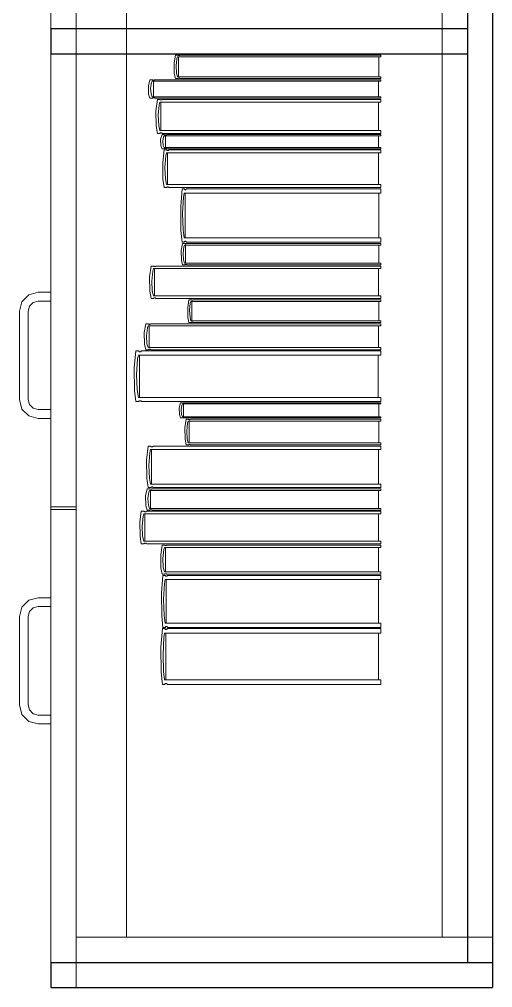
# Model space of a CAD drawing. Header units: inches. Extents: x -38 to 5698, y -33 to 92.
# Drawn here: x 235.27 to 235.645, y 38.225 to 38.993 of the extents above; entities that cross this region are included whole.
import ezdxf

# ---------------------------------------------------------------- set-up
doc = ezdxf.new("R2010")
doc.units = ezdxf.units.IN
doc.header["$MEASUREMENT"] = 0
doc.set_wipeout_variables(frame=1)
doc.linetypes.add('Wipeout_Contour', pattern=[1, 0, -1])
doc.layers.add('Interior - Mobiliario', color=7, linetype='Continuous')

msp = doc.modelspace()

# ---------------------------------------------------------------- linework, layer by layer
at = {"layer": 'Interior - Mobiliario', "color": 175, "linetype": 'Continuous', "lineweight": 13}
for p, q in [((235.31498, 38.2455), (235.31498, 39.7055)), ((235.62498, 39.7055), (235.62498, 38.2455)), ((235.39479, 38.96159), (235.39411, 38.95587)), ((235.39275, 38.94994), (235.39255, 38.95828)), ((235.39411, 38.95587), (235.39452, 38.95013)), ((235.39364, 38.94585), (235.39275, 38.94994)), ((235.39541, 38.94585), (235.39364, 38.94585)), ((235.39452, 38.95013), (235.39527, 38.94734)), ((235.39527, 38.94734), (235.55632, 38.94734)), ((235.3955, 38.94592), (235.39541, 38.94585)), ((235.39571, 38.94604), (235.3955, 38.94592)), ((235.39593, 38.94611), (235.39571, 38.94604)), ((235.39617, 38.94616), (235.39593, 38.94611)), ((235.39641, 38.94616), (235.39617, 38.94616)), ((235.39664, 38.94613), (235.39641, 38.94616)), ((235.39687, 38.94606), (235.39664, 38.94613)), ((235.39708, 38.94595), (235.39687, 38.94606)), ((235.39721, 38.94585), (235.39708, 38.94595)), ((235.55632, 38.94585), (235.39721, 38.94585)), ((235.55632, 38.94734), (235.55632, 38.94585)), ((235.37217, 38.94001), (235.37339, 38.94485)), ((235.37239, 38.93352), (235.37217, 38.94001)), ((235.37339, 38.94485), (235.37538, 38.94485)), ((235.37468, 38.94259), (235.37392, 38.93814)), ((235.37392, 38.93814), (235.37438, 38.93367)), ((235.37522, 38.94369), (235.37468, 38.94259)), ((235.55632, 38.94369), (235.37522, 38.94369)), ((235.37538, 38.94485), (235.37553, 38.94477)), ((235.37553, 38.94477), (235.37577, 38.94469)), ((235.37577, 38.94469), (235.37602, 38.94463)), ((235.37602, 38.94463), (235.37629, 38.94461)), ((235.37614, 38.93149), (235.37614, 38.94369)), ((235.37629, 38.94461), (235.37656, 38.94461)), ((235.37656, 38.94461), (235.37682, 38.94464)), ((235.37682, 38.94464), (235.37708, 38.94471)), ((235.37708, 38.94471), (235.37731, 38.94479)), ((235.37731, 38.94479), (235.37741, 38.94485)), ((235.37741, 38.94485), (235.55632, 38.94485)), ((235.55449, 38.94369), (235.55449, 38.93149)), ((235.55632, 38.94485), (235.55632, 38.94369)), ((235.37339, 38.93033), (235.37239, 38.93352)), ((235.37438, 38.93367), (235.37522, 38.93149)), ((235.37522, 38.93149), (235.55632, 38.93149)), ((235.37548, 38.93039), (235.37538, 38.93033)), ((235.37571, 38.93048), (235.37548, 38.93039)), ((235.37597, 38.93054), (235.37571, 38.93048)), ((235.37623, 38.93057), (235.37597, 38.93054)), ((235.3765, 38.93057), (235.37623, 38.93057)), ((235.37677, 38.93055), (235.3765, 38.93057)), ((235.37702, 38.93049), (235.37677, 38.93055)), ((235.37726, 38.93041), (235.37702, 38.93049)), ((235.37741, 38.93033), (235.37726, 38.93041)), ((235.55632, 38.93149), (235.55632, 38.93033)), ((235.37538, 38.93033), (235.37339, 38.93033)), ((235.55632, 38.93033), (235.37741, 38.93033)), ((235.37822, 38.92035), (235.3794, 38.92933)), ((235.3794, 38.92933), (235.38133, 38.92933)), ((235.38065, 38.92513), (235.37991, 38.91688)), ((235.38117, 38.92718), (235.38065, 38.92513)), ((235.55632, 38.92718), (235.38117, 38.92718)), ((235.38133, 38.92933), (235.38147, 38.92919)), ((235.38147, 38.92919), (235.3817, 38.92903)), ((235.3817, 38.92903), (235.38195, 38.92893)), ((235.38195, 38.92893), (235.3822, 38.92888)), ((235.38206, 38.90456), (235.38206, 38.92718)), ((235.38206, 38.92718), (235.55455, 38.92718)), ((235.3822, 38.92888), (235.38247, 38.92889)), ((235.38247, 38.92889), (235.38272, 38.92895)), ((235.38272, 38.92895), (235.38296, 38.92906)), ((235.38296, 38.92906), (235.38319, 38.92923)), ((235.38319, 38.92923), (235.38329, 38.92933)), ((235.38329, 38.92933), (235.55632, 38.92933)), ((235.55455, 38.92718), (235.55455, 38.90456)), ((235.55632, 38.92933), (235.55632, 38.92718)), ((235.37844, 38.90831), (235.37822, 38.92035)), ((235.37991, 38.91688), (235.38036, 38.90859)), ((235.3794, 38.9024), (235.37844, 38.90831)), ((235.38036, 38.90859), (235.38117, 38.90456)), ((235.38133, 38.9024), (235.3794, 38.9024)), ((235.38117, 38.90456), (235.55632, 38.90456)), ((235.38142, 38.90251), (235.38133, 38.9024)), ((235.38165, 38.90267), (235.38142, 38.90251)), ((235.38189, 38.90279), (235.38165, 38.90267)), ((235.38215, 38.90285), (235.38189, 38.90279)), ((235.38189, 38.8977), (235.38305, 38.9014)), ((235.55455, 38.90456), (235.38206, 38.90456)), ((235.38241, 38.90285), (235.38215, 38.90285)), ((235.38267, 38.9028), (235.38241, 38.90285)), ((235.38291, 38.9027), (235.38267, 38.9028)), ((235.38314, 38.90255), (235.38291, 38.9027)), ((235.38305, 38.9014), (235.38494, 38.9014)), ((235.38329, 38.9024), (235.38314, 38.90255)), ((235.55632, 38.9024), (235.38329, 38.9024)), ((235.38427, 38.89967), (235.38355, 38.89626)), ((235.38478, 38.90051), (235.38427, 38.89967)), ((235.55632, 38.90051), (235.38478, 38.90051)), ((235.38494, 38.9014), (235.38508, 38.90134)), ((235.38508, 38.90134), (235.3853, 38.90128)), ((235.3853, 38.90128), (235.38554, 38.90124)), ((235.38554, 38.90124), (235.3858, 38.90122)), ((235.38565, 38.89118), (235.38565, 38.90051)), ((235.3858, 38.90122), (235.38605, 38.90122)), ((235.38605, 38.90122), (235.3863, 38.90124)), ((235.3863, 38.90124), (235.38654, 38.90129)), ((235.38654, 38.90129), (235.38676, 38.90136)), ((235.38676, 38.90136), (235.38685, 38.9014)), ((235.38685, 38.9014), (235.55632, 38.9014)), ((235.55459, 38.90051), (235.55459, 38.89118)), ((235.55632, 38.90456), (235.55632, 38.9024)), ((235.55632, 38.9014), (235.55632, 38.90051)), ((235.3821, 38.89273), (235.38189, 38.8977)), ((235.38305, 38.89029), (235.3821, 38.89273)), ((235.38355, 38.89626), (235.38399, 38.89284)), ((235.38399, 38.89284), (235.38478, 38.89118)), ((235.38494, 38.89029), (235.38305, 38.89029)), ((235.38357, 38.87934), (235.38473, 38.88929)), ((235.38473, 38.88929), (235.38659, 38.88929)), ((235.38478, 38.89118), (235.55632, 38.89118)), ((235.38503, 38.89033), (235.38494, 38.89029)), ((235.38525, 38.8904), (235.38503, 38.89033)), ((235.38593, 38.88464), (235.38522, 38.87549)), ((235.38549, 38.89045), (235.38525, 38.8904)), ((235.38574, 38.89047), (235.38549, 38.89045)), ((235.38599, 38.89047), (235.38574, 38.89047)), ((235.38644, 38.8869), (235.38593, 38.88464)), ((235.38625, 38.89045), (235.38599, 38.89047)), ((235.38649, 38.89041), (235.38625, 38.89045)), ((235.55632, 38.8869), (235.38644, 38.8869)), ((235.38671, 38.89035), (235.38649, 38.89041)), ((235.38659, 38.88929), (235.38673, 38.88913)), ((235.38685, 38.89029), (235.38671, 38.89035)), ((235.38673, 38.88913), (235.38695, 38.88896)), ((235.55632, 38.89029), (235.38685, 38.89029)), ((235.38695, 38.88896), (235.38719, 38.88884)), ((235.38719, 38.88884), (235.38744, 38.88879)), ((235.3873, 38.86184), (235.3873, 38.8869)), ((235.38744, 38.88879), (235.3877, 38.8888)), ((235.3877, 38.8888), (235.38794, 38.88886)), ((235.38794, 38.88886), (235.38818, 38.88899)), ((235.38818, 38.88899), (235.3884, 38.88917)), ((235.3884, 38.88917), (235.38849, 38.88929)), ((235.38849, 38.88929), (235.55632, 38.88929)), ((235.55461, 38.8869), (235.55461, 38.86184)), ((235.55632, 38.89118), (235.55632, 38.89029)), ((235.55632, 38.88929), (235.55632, 38.8869)), ((235.38379, 38.866), (235.38357, 38.87934)), ((235.38522, 38.87549), (235.38565, 38.86631)), ((235.38473, 38.85945), (235.38379, 38.866)), ((235.38565, 38.86631), (235.38644, 38.86184)), ((235.38644, 38.86184), (235.55632, 38.86184)), ((235.55632, 38.86184), (235.55632, 38.85945)), ((235.38659, 38.85945), (235.38473, 38.85945)), ((235.38669, 38.85957), (235.38659, 38.85945)), ((235.3869, 38.85975), (235.38669, 38.85957)), ((235.38714, 38.85988), (235.3869, 38.85975)), ((235.38739, 38.85995), (235.38714, 38.85988)), ((235.38764, 38.85995), (235.38739, 38.85995)), ((235.38789, 38.8599), (235.38764, 38.85995)), ((235.38813, 38.85978), (235.38789, 38.8599)), ((235.38835, 38.85961), (235.38813, 38.85978)), ((235.38849, 38.85945), (235.38835, 38.85961)), ((235.55632, 38.85945), (235.38849, 38.85945)), ((235.39783, 38.84438), (235.39888, 38.85845)), ((235.39888, 38.85845), (235.4006, 38.85845)), ((235.40046, 38.85508), (235.39999, 38.85188)), ((235.55632, 38.85508), (235.40046, 38.85508)), ((235.4006, 38.85845), (235.40073, 38.85823)), ((235.40073, 38.85823), (235.40093, 38.85799)), ((235.40093, 38.85799), (235.40115, 38.85783)), ((235.40115, 38.85783), (235.40138, 38.85775)), ((235.40125, 38.81964), (235.40125, 38.85508)), ((235.40138, 38.85775), (235.40161, 38.85776)), ((235.40161, 38.85776), (235.40184, 38.85785)), ((235.40184, 38.85785), (235.40205, 38.85803)), ((235.40205, 38.85803), (235.40225, 38.85829)), ((235.40225, 38.85829), (235.40234, 38.85845)), ((235.40234, 38.85845), (235.55632, 38.85845)), ((235.55475, 38.85508), (235.55475, 38.81964)), ((235.55632, 38.85845), (235.55632, 38.85508)), ((235.39999, 38.85188), (235.39933, 38.83894)), ((235.39802, 38.82551), (235.39783, 38.84438)), ((235.39933, 38.83894), (235.39973, 38.82595)), ((235.39888, 38.81626), (235.39802, 38.82551)), ((235.39973, 38.82595), (235.40046, 38.81964)), ((235.39822, 38.8096), (235.39927, 38.81526)), ((235.4006, 38.81626), (235.39888, 38.81626)), ((235.39927, 38.81526), (235.40098, 38.81526)), ((235.40046, 38.81964), (235.55632, 38.81964)), ((235.40068, 38.81642), (235.4006, 38.81626)), ((235.40088, 38.81668), (235.40068, 38.81642)), ((235.4011, 38.81686), (235.40088, 38.81668)), ((235.40098, 38.81526), (235.40111, 38.81517)), ((235.40133, 38.81696), (235.4011, 38.81686)), ((235.40156, 38.81697), (235.40133, 38.81696)), ((235.40179, 38.81689), (235.40156, 38.81697)), ((235.40201, 38.81673), (235.40179, 38.81689)), ((235.40221, 38.81649), (235.40201, 38.81673)), ((235.40234, 38.81626), (235.40221, 38.81649)), ((235.55632, 38.81626), (235.40234, 38.81626)), ((235.40263, 38.81519), (235.40272, 38.81526)), ((235.40272, 38.81526), (235.55632, 38.81526)), ((235.55632, 38.81964), (235.55632, 38.81626)), ((235.55632, 38.81526), (235.55632, 38.8139)), ((235.39841, 38.802), (235.39822, 38.8096)), ((235.40038, 38.81261), (235.39972, 38.80741)), ((235.40084, 38.8139), (235.40038, 38.81261)), ((235.55632, 38.8139), (235.40084, 38.8139)), ((235.40111, 38.81517), (235.40131, 38.81507)), ((235.40131, 38.81507), (235.40153, 38.81501)), ((235.40153, 38.81501), (235.40176, 38.81498)), ((235.40163, 38.79964), (235.40163, 38.8139)), ((235.40176, 38.81498), (235.40199, 38.81498)), ((235.40199, 38.81498), (235.40222, 38.81502)), ((235.40222, 38.81502), (235.40243, 38.81509)), ((235.40243, 38.81509), (235.40263, 38.81519)), ((235.55475, 38.8139), (235.55475, 38.79964)), ((235.39927, 38.79828), (235.39841, 38.802)), ((235.39972, 38.80741), (235.40012, 38.80218)), ((235.40012, 38.80218), (235.40084, 38.79964)), ((235.37311, 38.78872), (235.37434, 38.79728)), ((235.37434, 38.79728), (235.37631, 38.79728)), ((235.37562, 38.79328), (235.37486, 38.78542)), ((235.37616, 38.79523), (235.37562, 38.79328)), ((235.55632, 38.79523), (235.37616, 38.79523)), ((235.37631, 38.79728), (235.37646, 38.79714)), ((235.37646, 38.79714), (235.3767, 38.79699)), ((235.3767, 38.79699), (235.37695, 38.7969)), ((235.37695, 38.7969), (235.37722, 38.79685)), ((235.37707, 38.77368), (235.37707, 38.79523)), ((235.37722, 38.79685), (235.37749, 38.79686)), ((235.37749, 38.79686), (235.37775, 38.79691)), ((235.37775, 38.79691), (235.378, 38.79702)), ((235.378, 38.79702), (235.37823, 38.79718)), ((235.37823, 38.79718), (235.37833, 38.79728)), ((235.37833, 38.79728), (235.55632, 38.79728)), ((235.40098, 38.79828), (235.39927, 38.79828)), ((235.40084, 38.79964), (235.55632, 38.79964)), ((235.40106, 38.79834), (235.40098, 38.79828)), ((235.40126, 38.79845), (235.40106, 38.79834)), ((235.40148, 38.79852), (235.40126, 38.79845)), ((235.40171, 38.79856), (235.40148, 38.79852)), ((235.40194, 38.79856), (235.40171, 38.79856)), ((235.40217, 38.79853), (235.40194, 38.79856)), ((235.40239, 38.79847), (235.40217, 38.79853)), ((235.40259, 38.79837), (235.40239, 38.79847)), ((235.40272, 38.79828), (235.40259, 38.79837)), ((235.55632, 38.79828), (235.40272, 38.79828)), ((235.5545, 38.79523), (235.5545, 38.77368)), ((235.55632, 38.79964), (235.55632, 38.79828)), ((235.55632, 38.79728), (235.55632, 38.79523)), ((235.37334, 38.77725), (235.37311, 38.78872)), ((235.37486, 38.78542), (235.37532, 38.77752)), ((235.37434, 38.77163), (235.37334, 38.77725)), ((235.37532, 38.77752), (235.37616, 38.77368)), ((235.27199, 38.769), (235.27748, 38.77449)), ((235.27748, 38.77449), (235.28498, 38.7765)), ((235.28498, 38.7695), (235.28098, 38.76843)), ((235.28498, 38.7765), (235.29498, 38.7765)), ((235.29498, 38.7695), (235.28498, 38.7695)), ((235.29498, 38.7765), (235.29498, 38.7695)), ((235.37631, 38.77163), (235.37434, 38.77163)), ((235.37616, 38.77368), (235.55632, 38.77368)), ((235.37642, 38.77172), (235.37631, 38.77163)), ((235.37665, 38.77188), (235.37642, 38.77172)), ((235.3769, 38.77199), (235.37665, 38.77188)), ((235.37716, 38.77205), (235.3769, 38.77199)), ((235.37743, 38.77205), (235.37716, 38.77205)), ((235.37769, 38.77201), (235.37743, 38.77205)), ((235.37795, 38.77191), (235.37769, 38.77201)), ((235.37818, 38.77176), (235.37795, 38.77191)), ((235.37833, 38.77163), (235.37818, 38.77176)), ((235.55632, 38.77163), (235.37833, 38.77163)), ((235.40335, 38.76456), (235.40437, 38.77063)), ((235.40437, 38.77063), (235.40602, 38.77063)), ((235.40602, 38.77063), (235.40615, 38.77053)), ((235.40615, 38.77053), (235.40634, 38.77042)), ((235.40634, 38.77042), (235.40656, 38.77035)), ((235.40656, 38.77035), (235.40678, 38.77032)), ((235.40678, 38.77032), (235.407, 38.77033)), ((235.407, 38.77033), (235.40722, 38.77037)), ((235.40722, 38.77037), (235.40743, 38.77044)), ((235.40743, 38.77044), (235.40762, 38.77055)), ((235.40762, 38.77055), (235.40771, 38.77063)), ((235.40771, 38.77063), (235.55632, 38.77063)), ((235.55632, 38.77368), (235.55632, 38.77163)), ((235.55632, 38.77063), (235.55632, 38.76917)), ((235.26998, 38.7615), (235.27199, 38.769)), ((235.27805, 38.7655), (235.27698, 38.7615)), ((235.28098, 38.76843), (235.27805, 38.7655)), ((235.40354, 38.75642), (235.40335, 38.76456)), ((235.40544, 38.76779), (235.40481, 38.76221)), ((235.40481, 38.76221), (235.40519, 38.75661)), ((235.40589, 38.76917), (235.40544, 38.76779)), ((235.55632, 38.76917), (235.40589, 38.76917)), ((235.40665, 38.75389), (235.40665, 38.76917)), ((235.5548, 38.76917), (235.5548, 38.75389)), ((235.26998, 38.6915), (235.26998, 38.7615)), ((235.27698, 38.7615), (235.27698, 38.6915)), ((235.40437, 38.75243), (235.40354, 38.75642)), ((235.40519, 38.75661), (235.40589, 38.75389)), ((235.40589, 38.75389), (235.55632, 38.75389)), ((235.55632, 38.75389), (235.55632, 38.75243)), ((235.36883, 38.74461), (235.37008, 38.75143)), ((235.37008, 38.75143), (235.37211, 38.75143)), ((235.37139, 38.74824), (235.37062, 38.74198)), ((235.37195, 38.7498), (235.37139, 38.74824)), ((235.55632, 38.7498), (235.37195, 38.7498)), ((235.37211, 38.75143), (235.37226, 38.75132)), ((235.37226, 38.75132), (235.3725, 38.75121)), ((235.3725, 38.75121), (235.37276, 38.75113)), ((235.37276, 38.75113), (235.37303, 38.75109)), ((235.37288, 38.73262), (235.37288, 38.7498)), ((235.37303, 38.75109), (235.37331, 38.75109)), ((235.37331, 38.75109), (235.37358, 38.75114)), ((235.37358, 38.75114), (235.37383, 38.75123)), ((235.37383, 38.75123), (235.37407, 38.75135)), ((235.37407, 38.75135), (235.37417, 38.75143)), ((235.37417, 38.75143), (235.55632, 38.75143)), ((235.40602, 38.75243), (235.40437, 38.75243)), ((235.40611, 38.7525), (235.40602, 38.75243)), ((235.4063, 38.75261), (235.40611, 38.7525)), ((235.40651, 38.75269), (235.4063, 38.75261)), ((235.40673, 38.75273), (235.40651, 38.75269)), ((235.40695, 38.75274), (235.40673, 38.75273)), ((235.40717, 38.7527), (235.40695, 38.75274)), ((235.40738, 38.75263), (235.40717, 38.7527)), ((235.40758, 38.75253), (235.40738, 38.75263)), ((235.40771, 38.75243), (235.40758, 38.75253)), ((235.55632, 38.75243), (235.40771, 38.75243)), ((235.55446, 38.7498), (235.55446, 38.73262)), ((235.55632, 38.75143), (235.55632, 38.7498)), ((235.36906, 38.73547), (235.36883, 38.74461)), ((235.37062, 38.74198), (235.37109, 38.73568)), ((235.37008, 38.73098), (235.36906, 38.73547)), ((235.37211, 38.73098), (235.37008, 38.73098)), ((235.37109, 38.73568), (235.37195, 38.73262)), ((235.37195, 38.73262), (235.55632, 38.73262)), ((235.37221, 38.73106), (235.37211, 38.73098)), ((235.37245, 38.73119), (235.37221, 38.73106)), ((235.3727, 38.73127), (235.37245, 38.73119)), ((235.37297, 38.73132), (235.3727, 38.73127)), ((235.37325, 38.73132), (235.37297, 38.73132)), ((235.37352, 38.73129), (235.37325, 38.73132)), ((235.37378, 38.73121), (235.37352, 38.73129)), ((235.37402, 38.73109), (235.37378, 38.73121)), ((235.37417, 38.73098), (235.37402, 38.73109)), ((235.55632, 38.73098), (235.37417, 38.73098)), ((235.55632, 38.73262), (235.55632, 38.73098)), ((235.36101, 38.71663), (235.36231, 38.72998)), ((235.36231, 38.72998), (235.36442, 38.72998)), ((235.36368, 38.72374), (235.36287, 38.71146)), ((235.36425, 38.72678), (235.36368, 38.72374)), ((235.55632, 38.72678), (235.36425, 38.72678)), ((235.36442, 38.72998), (235.36458, 38.72977)), ((235.36458, 38.72977), (235.36483, 38.72954)), ((235.36483, 38.72954), (235.3651, 38.72939)), ((235.3651, 38.72939), (235.36539, 38.72931)), ((235.36522, 38.69313), (235.36522, 38.72678)), ((235.36539, 38.72931), (235.36567, 38.72932)), ((235.36567, 38.72932), (235.36595, 38.72941)), ((235.36595, 38.72941), (235.36622, 38.72958)), ((235.36622, 38.72958), (235.36646, 38.72983)), ((235.36646, 38.72983), (235.36657, 38.72998)), ((235.36657, 38.72998), (235.55632, 38.72998)), ((235.55438, 38.72678), (235.55438, 38.69313)), ((235.55632, 38.72998), (235.55632, 38.72678)), ((235.36125, 38.69871), (235.36101, 38.71663)), ((235.36287, 38.71146), (235.36336, 38.69913)), ((235.36231, 38.68993), (235.36125, 38.69871)), ((235.36336, 38.69913), (235.36425, 38.69313)), ((235.36425, 38.69313), (235.55632, 38.69313)), ((235.55632, 38.69313), (235.55632, 38.68993)), ((235.27199, 38.684), (235.26998, 38.6915)), ((235.27698, 38.6915), (235.27805, 38.6875)), ((235.27805, 38.6875), (235.28098, 38.68457)), ((235.36442, 38.68993), (235.36231, 38.68993)), ((235.36453, 38.69008), (235.36442, 38.68993)), ((235.36478, 38.69033), (235.36453, 38.69008)), ((235.36504, 38.6905), (235.36478, 38.69033)), ((235.36532, 38.69059), (235.36504, 38.6905)), ((235.36561, 38.6906), (235.36532, 38.69059)), ((235.36589, 38.69052), (235.36561, 38.6906)), ((235.36616, 38.69037), (235.36589, 38.69052)), ((235.36641, 38.69014), (235.36616, 38.69037)), ((235.36657, 38.68993), (235.36641, 38.69014)), ((235.55632, 38.68993), (235.36657, 38.68993)), ((235.39663, 38.68491), (235.3977, 38.68893)), ((235.39683, 38.67953), (235.39663, 38.68491)), ((235.3977, 38.68893), (235.39942, 38.68893)), ((235.39881, 38.68705), (235.39815, 38.68336)), ((235.39928, 38.68797), (235.39881, 38.68705)), ((235.55632, 38.68797), (235.39928, 38.68797)), ((235.39942, 38.68893), (235.39955, 38.68886)), ((235.39955, 38.68886), (235.39976, 38.6888)), ((235.39976, 38.6888), (235.39998, 38.68875)), ((235.39998, 38.68875), (235.40021, 38.68873)), ((235.40008, 38.67785), (235.40008, 38.68797)), ((235.40021, 38.68873), (235.40044, 38.68873)), ((235.40044, 38.68873), (235.40067, 38.68876)), ((235.40067, 38.68876), (235.40089, 38.68881)), ((235.40089, 38.68881), (235.40109, 38.68888)), ((235.40109, 38.68888), (235.40118, 38.68893)), ((235.40118, 38.68893), (235.55632, 38.68893)), ((235.55474, 38.68797), (235.55474, 38.67785)), ((235.55632, 38.68893), (235.55632, 38.68797)), ((235.27748, 38.67851), (235.27199, 38.684)), ((235.28498, 38.6765), (235.27748, 38.67851)), ((235.28098, 38.68457), (235.28498, 38.6835)), ((235.28498, 38.6835), (235.29498, 38.6835)), ((235.29498, 38.6835), (235.29498, 38.6765)), ((235.3977, 38.67689), (235.39683, 38.67953)), ((235.39815, 38.68336), (235.39855, 38.67966)), ((235.39855, 38.67966), (235.39928, 38.67785)), ((235.39928, 38.67785), (235.55632, 38.67785)), ((235.55632, 38.67785), (235.55632, 38.67689)), ((235.29498, 38.6765), (235.28498, 38.6765)), ((235.39942, 38.67689), (235.3977, 38.67689)), ((235.39951, 38.67694), (235.39942, 38.67689)), ((235.39971, 38.67701), (235.39951, 38.67694)), ((235.39993, 38.67706), (235.39971, 38.67701)), ((235.40016, 38.67709), (235.39993, 38.67706)), ((235.40039, 38.67709), (235.40016, 38.67709)), ((235.40062, 38.67707), (235.40039, 38.67709)), ((235.40084, 38.67702), (235.40062, 38.67707)), ((235.40105, 38.67695), (235.40084, 38.67702)), ((235.40118, 38.67689), (235.40105, 38.67695)), ((235.40117, 38.66909), (235.40221, 38.67589)), ((235.55632, 38.67689), (235.40118, 38.67689)), ((235.40221, 38.67589), (235.40388, 38.67589)), ((235.40329, 38.67271), (235.40265, 38.66647)), ((235.40375, 38.67426), (235.40329, 38.67271)), ((235.55632, 38.67426), (235.40375, 38.67426)), ((235.40388, 38.67589), (235.40401, 38.67578)), ((235.40401, 38.67578), (235.40421, 38.67566)), ((235.40421, 38.67566), (235.40443, 38.67559)), ((235.40443, 38.67559), (235.40465, 38.67555)), ((235.40452, 38.65714), (235.40452, 38.67426)), ((235.40465, 38.67555), (235.40488, 38.67555)), ((235.40488, 38.67555), (235.4051, 38.6756)), ((235.4051, 38.6756), (235.40531, 38.67569)), ((235.40531, 38.67569), (235.40551, 38.67581)), ((235.40551, 38.67581), (235.40559, 38.67589)), ((235.40559, 38.67589), (235.55632, 38.67589)), ((235.55478, 38.67426), (235.55478, 38.65714)), ((235.55632, 38.67589), (235.55632, 38.67426)), ((235.40137, 38.65998), (235.40117, 38.66909)), ((235.40265, 38.66647), (235.40304, 38.66019)), ((235.37074, 38.64357), (235.37198, 38.65451)), ((235.37198, 38.65451), (235.37399, 38.65451)), ((235.37399, 38.65451), (235.37414, 38.65434)), ((235.37414, 38.65434), (235.37438, 38.65415)), ((235.37438, 38.65415), (235.37463, 38.65402)), ((235.37544, 38.65405), (235.37569, 38.65418)), ((235.37569, 38.65418), (235.37593, 38.65438)), ((235.37593, 38.65438), (235.37603, 38.65451)), ((235.37603, 38.65451), (235.55632, 38.65451)), ((235.40221, 38.65551), (235.40137, 38.65998)), ((235.40388, 38.65551), (235.40221, 38.65551)), ((235.40304, 38.66019), (235.40375, 38.65714)), ((235.40375, 38.65714), (235.55632, 38.65714)), ((235.40397, 38.65559), (235.40388, 38.65551)), ((235.40417, 38.65571), (235.40397, 38.65559)), ((235.40438, 38.6558), (235.40417, 38.65571)), ((235.4046, 38.65585), (235.40438, 38.6558)), ((235.40483, 38.65585), (235.4046, 38.65585)), ((235.40505, 38.65581), (235.40483, 38.65585)), ((235.40527, 38.65574), (235.40505, 38.65581)), ((235.40546, 38.65562), (235.40527, 38.65574)), ((235.40559, 38.65551), (235.40546, 38.65562)), ((235.55632, 38.65551), (235.40559, 38.65551)), ((235.55632, 38.65714), (235.55632, 38.65551)), ((235.55632, 38.65451), (235.55632, 38.65189)), ((235.37328, 38.6494), (235.37251, 38.63934)), ((235.37383, 38.65189), (235.37328, 38.6494)), ((235.55632, 38.65189), (235.37383, 38.65189)), ((235.37463, 38.65402), (235.3749, 38.65396)), ((235.37475, 38.62434), (235.37475, 38.65189)), ((235.3749, 38.65396), (235.37517, 38.65397)), ((235.37517, 38.65397), (235.37544, 38.65405)), ((235.55448, 38.65189), (235.55448, 38.62434)), ((235.37097, 38.62891), (235.37074, 38.64357)), ((235.37251, 38.63934), (235.37298, 38.62925)), ((235.37198, 38.62171), (235.37097, 38.62891)), ((235.37298, 38.62925), (235.37383, 38.62434)), ((235.37383, 38.62434), (235.55632, 38.62434)), ((235.55632, 38.62434), (235.55632, 38.62171)), ((235.36992, 38.61512), (235.37117, 38.62071)), ((235.37117, 38.62071), (235.37318, 38.62071)), ((235.37247, 38.6181), (235.3717, 38.61296)), ((235.37399, 38.62171), (235.37198, 38.62171)), ((235.37302, 38.61937), (235.37247, 38.6181)), ((235.55632, 38.61937), (235.37302, 38.61937)), ((235.37318, 38.62071), (235.37333, 38.62062)), ((235.37333, 38.62062), (235.37357, 38.62053)), ((235.37357, 38.62053), (235.37383, 38.62046)), ((235.37383, 38.62046), (235.3741, 38.62043)), ((235.37394, 38.60529), (235.37394, 38.61937)), ((235.37409, 38.62184), (235.37399, 38.62171)), ((235.37432, 38.62204), (235.37409, 38.62184)), ((235.3741, 38.62043), (235.37437, 38.62044)), ((235.37458, 38.62218), (235.37432, 38.62204)), ((235.37437, 38.62044), (235.37464, 38.62047)), ((235.37484, 38.62225), (235.37458, 38.62218)), ((235.37464, 38.62047), (235.37489, 38.62055)), ((235.37511, 38.62226), (235.37484, 38.62225)), ((235.37489, 38.62055), (235.37513, 38.62065)), ((235.37538, 38.6222), (235.37511, 38.62226)), ((235.37513, 38.62065), (235.37523, 38.62071)), ((235.37523, 38.62071), (235.55632, 38.62071)), ((235.37564, 38.62208), (235.37538, 38.6222)), ((235.37588, 38.62189), (235.37564, 38.62208)), ((235.37603, 38.62171), (235.37588, 38.62189)), ((235.55632, 38.62171), (235.37603, 38.62171)), ((235.55447, 38.61937), (235.55447, 38.60529)), ((235.55632, 38.62071), (235.55632, 38.61937)), ((235.37015, 38.60762), (235.36992, 38.61512)), ((235.3717, 38.61296), (235.37217, 38.6078)), ((235.29498, 38.6065), (235.31498, 38.6065)), ((235.29498, 38.6045), (235.31498, 38.6045)), ((235.36535, 38.59436), (235.36662, 38.60295)), ((235.36662, 38.60295), (235.36869, 38.60295)), ((235.36852, 38.60089), (235.36796, 38.59894)), ((235.55632, 38.60089), (235.36852, 38.60089)), ((235.36869, 38.60295), (235.36884, 38.60281)), ((235.36884, 38.60281), (235.36909, 38.60266)), ((235.36909, 38.60266), (235.36935, 38.60256)), ((235.36935, 38.60256), (235.36963, 38.60252)), ((235.36947, 38.57927), (235.36947, 38.60089)), ((235.36963, 38.60252), (235.36991, 38.60252)), ((235.36991, 38.60252), (235.37018, 38.60258)), ((235.37117, 38.60395), (235.37015, 38.60762)), ((235.37018, 38.60258), (235.37044, 38.60269)), ((235.37044, 38.60269), (235.37068, 38.60285)), ((235.37068, 38.60285), (235.37079, 38.60295)), ((235.37079, 38.60295), (235.55632, 38.60295)), ((235.37318, 38.60395), (235.37117, 38.60395)), ((235.37217, 38.6078), (235.37302, 38.60529)), ((235.37302, 38.60529), (235.55632, 38.60529)), ((235.37328, 38.60401), (235.37318, 38.60395)), ((235.37352, 38.60411), (235.37328, 38.60401)), ((235.37377, 38.60419), (235.37352, 38.60411)), ((235.37404, 38.60422), (235.37377, 38.60419)), ((235.37431, 38.60423), (235.37404, 38.60422)), ((235.37458, 38.6042), (235.37431, 38.60423)), ((235.37484, 38.60413), (235.37458, 38.6042)), ((235.37508, 38.60404), (235.37484, 38.60413)), ((235.37523, 38.60395), (235.37508, 38.60404)), ((235.55632, 38.60395), (235.37523, 38.60395)), ((235.55443, 38.60089), (235.55443, 38.57927)), ((235.55632, 38.60529), (235.55632, 38.60395)), ((235.55632, 38.60295), (235.55632, 38.60089)), ((235.36559, 38.58285), (235.36535, 38.59436)), ((235.36796, 38.59894), (235.36717, 38.59104)), ((235.36717, 38.59104), (235.36765, 38.58312)), ((235.36662, 38.57721), (235.36559, 38.58285)), ((235.36765, 38.58312), (235.36852, 38.57927)), ((235.36852, 38.57927), (235.55632, 38.57927)), ((235.36903, 38.57746), (235.36879, 38.57731)), ((235.36929, 38.57757), (235.36903, 38.57746)), ((235.36957, 38.57763), (235.36929, 38.57757)), ((235.36985, 38.57764), (235.36957, 38.57763)), ((235.37012, 38.57759), (235.36985, 38.57764)), ((235.37039, 38.57749), (235.37012, 38.57759)), ((235.37063, 38.57734), (235.37039, 38.57749)), ((235.55632, 38.57927), (235.55632, 38.57721)), ((235.36869, 38.57721), (235.36662, 38.57721)), ((235.36879, 38.57731), (235.36869, 38.57721)), ((235.37079, 38.57721), (235.37063, 38.57734)), ((235.55632, 38.57721), (235.37079, 38.57721)), ((235.38195, 38.56851), (235.38312, 38.57621)), ((235.38312, 38.57621), (235.385, 38.57621)), ((235.38434, 38.57261), (235.38361, 38.56553)), ((235.38485, 38.57436), (235.38434, 38.57261)), ((235.55632, 38.57436), (235.38485, 38.57436)), ((235.385, 38.57621), (235.38514, 38.57608)), ((235.38514, 38.57608), (235.38537, 38.57595)), ((235.38537, 38.57595), (235.38561, 38.57586)), ((235.38561, 38.57586), (235.38586, 38.57582)), ((235.38572, 38.55496), (235.38572, 38.57436)), ((235.38586, 38.57582), (235.38612, 38.57583)), ((235.38612, 38.57583), (235.38637, 38.57588)), ((235.38637, 38.57588), (235.3866, 38.57598)), ((235.3866, 38.57598), (235.38682, 38.57612)), ((235.38682, 38.57612), (235.38692, 38.57621)), ((235.38692, 38.57621), (235.55632, 38.57621)), ((235.55459, 38.57436), (235.55459, 38.55496)), ((235.55632, 38.57621), (235.55632, 38.57436)), ((235.38217, 38.55818), (235.38195, 38.56851)), ((235.38361, 38.56553), (235.38405, 38.55842)), ((235.38312, 38.55311), (235.38217, 38.55818)), ((235.38405, 38.55842), (235.38485, 38.55496)), ((235.38485, 38.55496), (235.55632, 38.55496)), ((235.55632, 38.55496), (235.55632, 38.55311)), ((235.38255, 38.53839), (235.38371, 38.55211)), ((235.385, 38.55311), (235.38312, 38.55311)), ((235.38371, 38.55211), (235.38558, 38.55211)), ((235.38543, 38.54882), (235.38492, 38.5457)), ((235.3851, 38.5532), (235.385, 38.55311)), ((235.38531, 38.55334), (235.3851, 38.5532)), ((235.38555, 38.55344), (235.38531, 38.55334)), ((235.55632, 38.54882), (235.38543, 38.54882)), ((235.3858, 38.55349), (235.38555, 38.55344)), ((235.38558, 38.55211), (235.38572, 38.55189)), ((235.38572, 38.55189), (235.38595, 38.55166)), ((235.38606, 38.5535), (235.3858, 38.55349)), ((235.38595, 38.55166), (235.38619, 38.5515)), ((235.38631, 38.55346), (235.38606, 38.5535)), ((235.38619, 38.5515), (235.38644, 38.55143)), ((235.38629, 38.51425), (235.38629, 38.54882)), ((235.38655, 38.55337), (235.38631, 38.55346)), ((235.38644, 38.55143), (235.38669, 38.55144)), ((235.38678, 38.55324), (235.38655, 38.55337)), ((235.38669, 38.55144), (235.38694, 38.55153)), ((235.38692, 38.55311), (235.38678, 38.55324)), ((235.55632, 38.55311), (235.38692, 38.55311)), ((235.38694, 38.55153), (235.38718, 38.5517)), ((235.38718, 38.5517), (235.3874, 38.55195)), ((235.3874, 38.55195), (235.38749, 38.55211)), ((235.38749, 38.55211), (235.55632, 38.55211)), ((235.5546, 38.54882), (235.5546, 38.51425)), ((235.55632, 38.55211), (235.55632, 38.54882)), ((235.38492, 38.5457), (235.3842, 38.53308)), ((235.27748, 38.53249), (235.27199, 38.527)), ((235.28498, 38.5345), (235.27748, 38.53249)), ((235.29498, 38.5345), (235.28498, 38.5345)), ((235.29498, 38.5275), (235.29498, 38.5345)), ((235.38276, 38.51998), (235.38255, 38.53839)), ((235.3842, 38.53308), (235.38464, 38.52041)), ((235.27199, 38.527), (235.26998, 38.5195)), ((235.27805, 38.5235), (235.28098, 38.52643)), ((235.28098, 38.52643), (235.28498, 38.5275)), ((235.28498, 38.5275), (235.29498, 38.5275)), ((235.26998, 38.5195), (235.26998, 38.4495)), ((235.27698, 38.5195), (235.27805, 38.5235)), ((235.27698, 38.4495), (235.27698, 38.5195)), ((235.38371, 38.51096), (235.38276, 38.51998)), ((235.38464, 38.52041), (235.38543, 38.51425)), ((235.3822, 38.49522), (235.38336, 38.50996)), ((235.38336, 38.50996), (235.38524, 38.50996)), ((235.38558, 38.51096), (235.38371, 38.51096)), ((235.38524, 38.50996), (235.38538, 38.50972)), ((235.38538, 38.50972), (235.3856, 38.50947)), ((235.38543, 38.51425), (235.55632, 38.51425)), ((235.38568, 38.51112), (235.38558, 38.51096)), ((235.3856, 38.50947), (235.38585, 38.5093)), ((235.3859, 38.51137), (235.38568, 38.51112)), ((235.38585, 38.5093), (235.3861, 38.50922)), ((235.38613, 38.51154), (235.3859, 38.51137)), ((235.3861, 38.50922), (235.38635, 38.50923)), ((235.38638, 38.51163), (235.38613, 38.51154)), ((235.38635, 38.50923), (235.3866, 38.50933)), ((235.38664, 38.51164), (235.38638, 38.51163)), ((235.3866, 38.50933), (235.38684, 38.50952)), ((235.38689, 38.51157), (235.38664, 38.51164)), ((235.38684, 38.50952), (235.38706, 38.50978)), ((235.38713, 38.51141), (235.38689, 38.51157)), ((235.38706, 38.50978), (235.38715, 38.50996)), ((235.38735, 38.51118), (235.38713, 38.51141)), ((235.38715, 38.50996), (235.55632, 38.50996)), ((235.38749, 38.51096), (235.38735, 38.51118)), ((235.55632, 38.51096), (235.38749, 38.51096)), ((235.55632, 38.51425), (235.55632, 38.51096)), ((235.55632, 38.50996), (235.55632, 38.50642)), ((235.38457, 38.50307), (235.38385, 38.48952)), ((235.38509, 38.50642), (235.38457, 38.50307)), ((235.55632, 38.50642), (235.38509, 38.50642)), ((235.38595, 38.46931), (235.38595, 38.50642)), ((235.55459, 38.50642), (235.55459, 38.46931)), ((235.38241, 38.47546), (235.3822, 38.49522)), ((235.38385, 38.48952), (235.38429, 38.47592)), ((235.38336, 38.46577), (235.38241, 38.47546)), ((235.38429, 38.47592), (235.38509, 38.46931)), ((235.38524, 38.46577), (235.38336, 38.46577)), ((235.38509, 38.46931), (235.55632, 38.46931)), ((235.38533, 38.46594), (235.38524, 38.46577)), ((235.38555, 38.46621), (235.38533, 38.46594)), ((235.38579, 38.4664), (235.38555, 38.46621)), ((235.38604, 38.4665), (235.38579, 38.4664)), ((235.3863, 38.46651), (235.38604, 38.4665)), ((235.38655, 38.46643), (235.3863, 38.46651)), ((235.38679, 38.46626), (235.38655, 38.46643)), ((235.38701, 38.46601), (235.38679, 38.46626)), ((235.38715, 38.46577), (235.38701, 38.46601)), ((235.55632, 38.46577), (235.38715, 38.46577)), ((235.55632, 38.46931), (235.55632, 38.46577)), ((235.26998, 38.4495), (235.27199, 38.442)), ((235.27805, 38.4455), (235.27698, 38.4495)), ((235.27199, 38.442), (235.27748, 38.43651)), ((235.28098, 38.44257), (235.27805, 38.4455)), ((235.28498, 38.4415), (235.28098, 38.44257)), ((235.29498, 38.4415), (235.28498, 38.4415)), ((235.29498, 38.4345), (235.29498, 38.4415)), ((235.27748, 38.43651), (235.28498, 38.4345)), ((235.28498, 38.4345), (235.29498, 38.4345)), ((235.35498, 38.2655), (235.31498, 38.2655)), ((235.60498, 38.2655), (235.35498, 38.2655)), ((235.62498, 38.2455), (235.31498, 38.2455))]:
    msp.add_line(p, q, dxfattribs=at)

# ---------------------------------------------------------------- next in the draw order: wipeouts: each hides what was drawn before it
at = {"color": 254, "linetype": 'Wipeout_Contour', "lineweight": 0, "ltscale": 6636.143862}
msp.add_wipeout([(235.29498, 38.9655), (235.62498, 38.9655), (235.62498, 38.9855), (235.29498, 38.9855)], dxfattribs=at).dxf.layer = 'Interior - Mobiliario'

# ---------------------------------------------------------------- next in the draw order: linework, layer by layer
at = {"layer": 'Interior - Mobiliario', "color": 175, "linetype": 'Continuous', "lineweight": 13}
for p, q in [((235.31498, 38.2655), (235.31498, 39.6855)), ((235.35498, 39.6855), (235.35498, 38.2655)), ((235.60498, 38.2655), (235.60498, 39.6855)), ((235.29498, 38.9855), (235.29498, 39.3445)), ((235.31498, 38.9855), (235.31498, 39.3445)), ((235.29498, 38.9655), (235.29498, 38.9855)), ((235.29498, 38.9855), (235.62498, 38.9855)), ((235.29498, 38.9655), (235.29498, 38.9855)), ((235.29498, 38.9855), (235.31498, 38.9855)), ((235.62498, 38.9855), (235.62498, 38.9655)), ((235.62498, 38.9655), (235.29498, 38.9655)), ((235.29498, 38.9655), (235.29498, 38.6065)), ((235.29498, 38.9655), (235.31498, 38.9655)), ((235.31498, 38.9655), (235.31498, 38.6065)), ((235.39255, 38.95828), (235.39364, 38.9645)), ((235.39364, 38.9645), (235.39541, 38.9645)), ((235.39527, 38.96301), (235.39479, 38.96159)), ((235.55632, 38.96301), (235.39527, 38.96301)), ((235.39541, 38.9645), (235.39554, 38.9644)), ((235.39554, 38.9644), (235.39575, 38.96429)), ((235.39575, 38.96429), (235.39598, 38.96422)), ((235.39598, 38.96422), (235.39622, 38.96419)), ((235.39608, 38.94734), (235.39608, 38.96301)), ((235.39622, 38.96419), (235.39646, 38.96419)), ((235.39646, 38.96419), (235.39669, 38.96423)), ((235.39669, 38.96423), (235.39692, 38.96431)), ((235.39692, 38.96431), (235.39712, 38.96442)), ((235.39712, 38.96442), (235.39721, 38.9645)), ((235.39721, 38.9645), (235.55632, 38.9645)), ((235.5547, 38.96301), (235.5547, 38.94734)), ((235.55632, 38.9645), (235.55632, 38.96301))]:
    msp.add_line(p, q, dxfattribs=at)
at = {"layer": 'Interior - Mobiliario', "color": 175, "linetype": 'Continuous', "lineweight": 30}
for p, q in [((235.29498, 38.9855), (235.62498, 38.9855)), ((235.29498, 38.9855), (235.29498, 38.9655)), ((235.62498, 38.9855), (235.62498, 38.9655)), ((235.29498, 38.9655), (235.62498, 38.9655))]:
    msp.add_line(p, q, dxfattribs=at)

# ---------------------------------------------------------------- next in the draw order: wipeouts: each hides what was drawn before it
at = {"color": 254, "linetype": 'Wipeout_Contour', "lineweight": 0, "ltscale": 6636.844294}
msp.add_wipeout([(235.62498, 38.2455), (235.64498, 38.2455), (235.64498, 39.7055), (235.62498, 39.7055)], dxfattribs=at).dxf.layer = 'Interior - Mobiliario'

# ---------------------------------------------------------------- next in the draw order: linework, layer by layer
at = {"layer": 'Interior - Mobiliario', "color": 175, "linetype": 'Continuous', "lineweight": 30}
for p, q in [((235.62498, 39.7055), (235.62498, 38.2455)), ((235.64498, 39.7055), (235.64498, 38.2455)), ((235.62498, 38.2455), (235.64498, 38.2455))]:
    msp.add_line(p, q, dxfattribs=at)
at = {"layer": 'Interior - Mobiliario', "color": 175, "linetype": 'Continuous', "lineweight": 13}
for p, q in [((235.62498, 38.2455), (235.62498, 39.7055)), ((235.64498, 39.7055), (235.64498, 38.2455)), ((235.64498, 39.6855), (235.64498, 38.2655)), ((235.29498, 38.9855), (235.62498, 38.9855)), ((235.62498, 38.9855), (235.62498, 38.9655)), ((235.62498, 38.9655), (235.29498, 38.9655)), ((235.64498, 38.2655), (235.60498, 38.2655)), ((235.64498, 38.2455), (235.62498, 38.2455))]:
    msp.add_line(p, q, dxfattribs=at)

# ---------------------------------------------------------------- next in the draw order: wipeouts: each hides what was drawn before it
at = {"color": 254, "linetype": 'Wipeout_Contour', "lineweight": 0, "ltscale": 6636.114972}
msp.add_wipeout([(235.29498, 38.2255), (235.64498, 38.2255), (235.64498, 38.2455), (235.29498, 38.2455)], dxfattribs=at).dxf.layer = 'Interior - Mobiliario'

# ---------------------------------------------------------------- next in the draw order: linework, layer by layer
at = {"layer": 'Interior - Mobiliario', "color": 175, "linetype": 'Continuous', "lineweight": 13}
for p, q in [((235.29498, 39.7255), (235.29498, 38.2255)), ((235.64498, 38.2255), (235.64498, 39.7255)), ((235.29498, 38.2455), (235.29498, 39.7055)), ((235.29498, 38.2455), (235.29498, 39.7055)), ((235.31498, 38.2455), (235.31498, 39.7055)), ((235.31498, 38.2455), (235.31498, 39.7055)), ((235.62498, 39.7055), (235.62498, 38.2455)), ((235.62498, 39.7055), (235.62498, 38.2455)), ((235.62498, 39.7055), (235.62498, 38.2455)), ((235.64498, 39.7055), (235.64498, 38.2455)), ((235.29498, 38.2455), (235.29498, 38.6045)), ((235.31498, 38.2455), (235.31498, 38.6045)), ((235.31498, 38.2255), (235.31498, 38.2655)), ((235.64498, 38.2655), (235.64498, 38.2255)), ((235.29498, 38.2255), (235.29498, 38.2455)), ((235.29498, 38.2455), (235.64498, 38.2455)), ((235.64498, 38.2455), (235.29498, 38.2455)), ((235.62498, 38.2455), (235.29498, 38.2455)), ((235.29498, 38.2455), (235.31498, 38.2455)), ((235.62498, 38.2455), (235.31498, 38.2455)), ((235.62498, 38.2455), (235.31498, 38.2455)), ((235.64498, 38.2455), (235.64498, 38.2255)), ((235.64498, 38.2255), (235.29498, 38.2255)), ((235.29498, 38.2255), (235.64498, 38.2255)), ((235.64498, 38.2255), (235.31498, 38.2255))]:
    msp.add_line(p, q, dxfattribs=at)
at = {"layer": 'Interior - Mobiliario', "color": 175, "linetype": 'Continuous', "lineweight": 30}
for p, q in [((235.29498, 38.2455), (235.64498, 38.2455)), ((235.29498, 38.2455), (235.29498, 38.2255)), ((235.64498, 38.2455), (235.64498, 38.2255)), ((235.29498, 38.2255), (235.64498, 38.2255))]:
    msp.add_line(p, q, dxfattribs=at)

doc.saveas('drawing.dxf')
